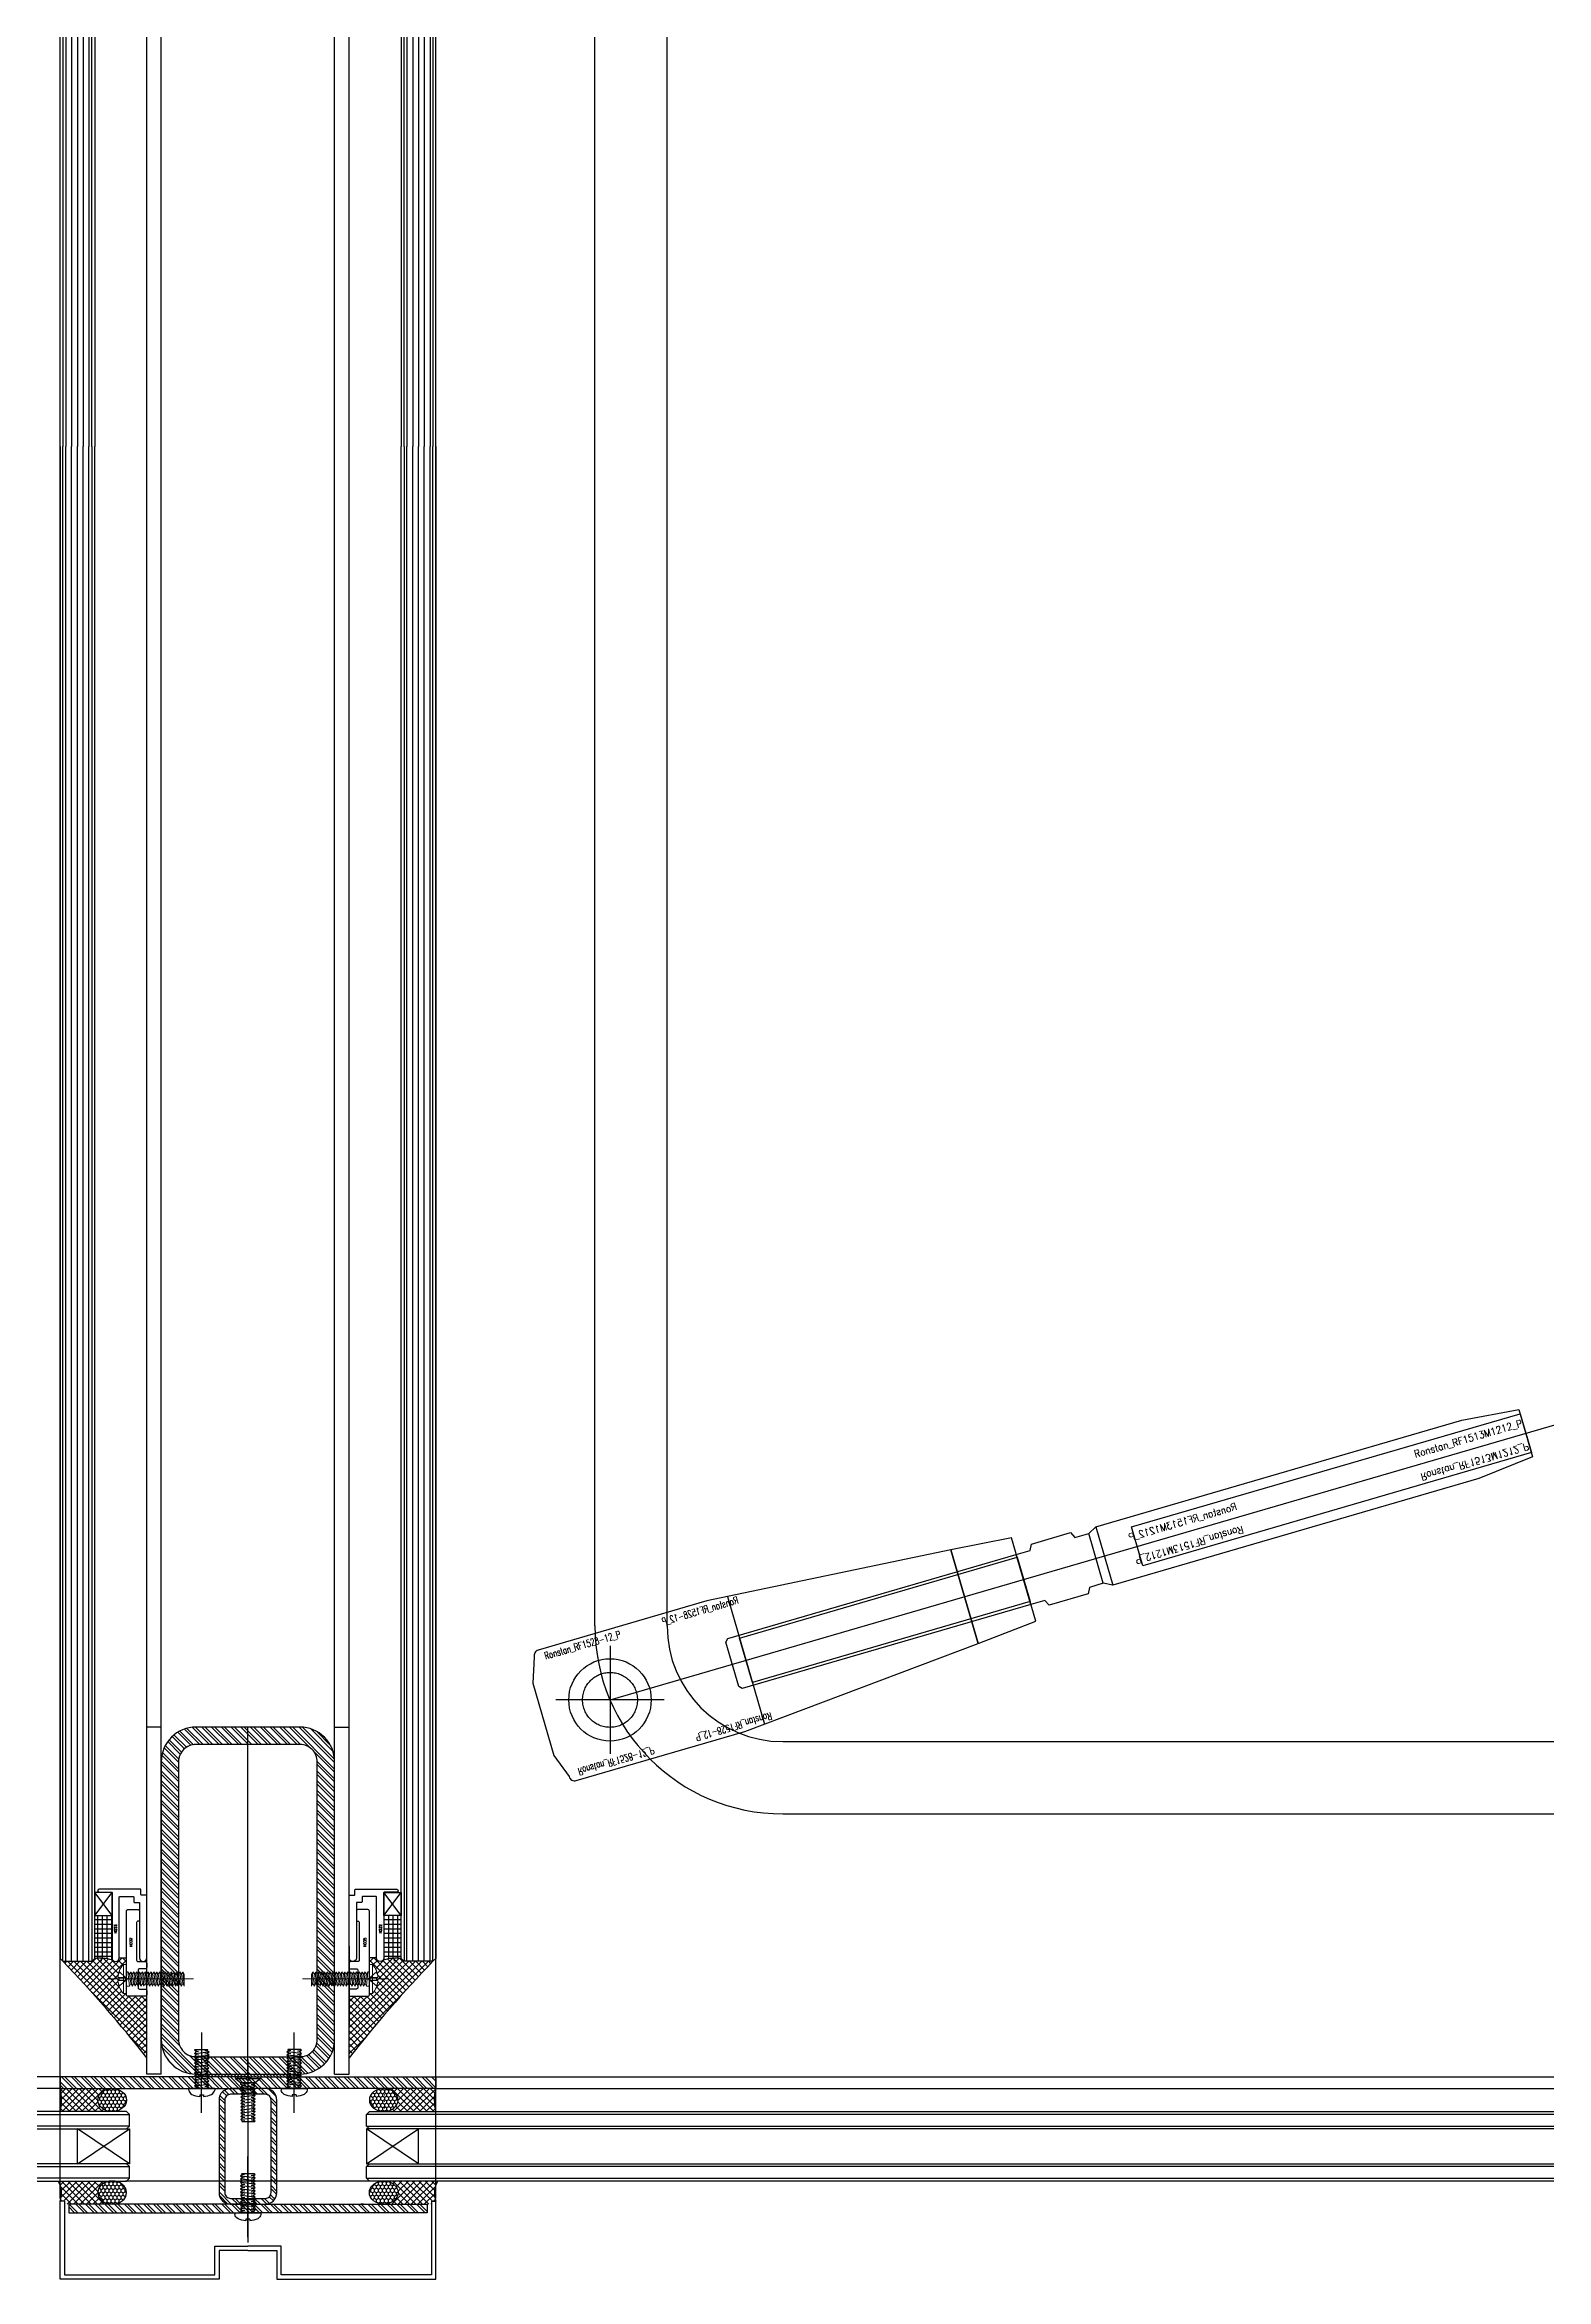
# Model space of a CAD drawing. Extents: x -163000 to 184253, y -124935 to 90032.
# Drawn here: x -125320 to -124801, y 34486 to 35259 of the extents above; entities that cross this region are included whole.
import ezdxf
from ezdxf.enums import TextEntityAlignment as Align

# ---------------------------------------------------------------- set-up
doc = ezdxf.new("R2010")
doc.units = 0
doc.header["$LTSCALE"] = 1000
doc.header["$MEASUREMENT"] = 0
doc.linetypes.add('CENTER', pattern=[2, 1.25, -0.25, 0.25, -0.25])
doc.linetypes.add('HIDDEN', pattern=[0.375, 0.25, -0.125])
doc.layers.get('0').update_dxf_attribs({"linetype": 'CONTINUOUS'})
for name, color, linetype, lineweight in [('0.25bC', 6, 'CONTINUOUS', 18), ('0.25bCEN', 1, 'CENTER', 18), ('0.25bH', 3, 'HIDDEN', 18)]:
    doc.layers.add(name, color=color, linetype=linetype, lineweight=lineweight)
for name, color, linetype in [('2', 7, 'CONTINUOUS'), ('5', 5, 'CENTER'), ('Aux (not print)', 11, 'CONTINUOUS'), ('Die No(Not Print)', 11, 'CONTINUOUS'), ('glass-p', 1, 'CONTINUOUS'), ('SS Cable', 9, 'CONTINUOUS'), ('Steel', 30, 'CONTINUOUS')]:
    doc.layers.add(name, color=color, linetype=linetype)
doc.styles.add('ROMANS', font='romans', dxfattribs={"width": 0.9})
doc.styles.add('ROMANT', font='romant')
pattern_1 = [(135, (-44877.6827, 67959.8847), (-1.122532015, -1.122532015), []), (225, (-44877.6827, 67959.8847), (1.122532015, -1.122532015), [])]
pattern_2 = [(45, (-205622.1108, 67959.8847), (1.122532015, -1.122532015), []), (315, (-205622.1108, 67959.8847), (-1.122532015, -1.122532015), [])]

# ---------------------------------------------------------------- blocks, each defined once
blk = doc.blocks.new('M5P-12')
at = {"layer": '2'}
for p, q in [((364.54, 386.28), (367.99, 386.28)), ((364.54, 385.78), (364.54, 386.28)), ((364.54, 385.78), (367.99, 385.78)), ((364.54, 385.78), (366.19, 384.48)), ((370.69, 384.48), (366.19, 383.98)), ((370.69, 384.48), (366.19, 384.48)), ((366.19, 383.98), (366.19, 384.48)), ((368.89, 384.28), (366.19, 383.98)), ((366.63, 383.53), (366.19, 383.98)), ((366.63, 383.53), (366.19, 382.98)), ((370.69, 383.48), (366.19, 382.98)), ((366.79, 382.55), (366.19, 382.98)), ((367.44, 383.62), (366.63, 383.53)), ((367.44, 383.62), (366.79, 383.55)), ((367.99, 385.38), (368.89, 385.38)), ((368.89, 386.28), (372.35, 386.28)), ((368.89, 385.78), (372.35, 385.78)), ((370.09, 383.91), (369.44, 383.84)), ((370.09, 383.91), (369.44, 383.84)), ((370.09, 382.91), (369.44, 382.84)), ((370.09, 383.91), (370.69, 384.48)), ((370.09, 383.91), (370.48, 384.28)), ((370.09, 383.91), (370.69, 383.48)), ((370.09, 382.91), (370.69, 383.48)), ((370.09, 382.91), (370.69, 382.48)), ((372.35, 385.78), (370.69, 384.48)), ((372.35, 385.78), (372.35, 386.28)), ((366.79, 382.55), (366.19, 381.98)), ((370.69, 382.48), (366.19, 381.98)), ((366.79, 381.55), (366.19, 381.98)), ((366.79, 381.55), (366.19, 380.98)), ((370.69, 381.48), (366.19, 380.98)), ((366.79, 380.55), (366.19, 380.98)), ((366.79, 380.55), (366.19, 379.98)), ((370.69, 380.48), (366.19, 379.98)), ((366.79, 379.55), (366.19, 379.98)), ((366.79, 379.55), (366.19, 378.98)), ((370.69, 379.48), (366.19, 378.98)), ((366.79, 378.55), (366.19, 378.98)), ((366.79, 378.55), (366.19, 377.98)), ((370.69, 378.48), (366.19, 377.98)), ((366.79, 377.55), (366.19, 377.98)), ((366.79, 377.55), (366.19, 376.98)), ((370.69, 377.48), (366.19, 376.98)), ((366.79, 376.55), (366.19, 376.98)), ((366.79, 376.55), (366.19, 375.98)), ((370.69, 376.48), (366.19, 375.98)), ((366.79, 375.55), (366.19, 375.98)), ((367.44, 382.62), (366.79, 382.55)), ((367.44, 381.62), (366.79, 381.55)), ((367.44, 380.62), (366.79, 380.55)), ((367.44, 379.62), (366.79, 379.55)), ((367.44, 378.62), (366.79, 378.55)), ((367.44, 377.62), (366.79, 377.55)), ((367.44, 376.62), (366.79, 376.55)), ((370.09, 381.91), (369.44, 381.84)), ((370.09, 380.91), (369.44, 380.84)), ((370.09, 379.91), (369.44, 379.84)), ((370.09, 378.91), (369.44, 378.84)), ((370.09, 377.91), (369.44, 377.84)), ((370.09, 376.91), (369.44, 376.84)), ((370.09, 375.91), (369.44, 375.84)), ((370.09, 381.91), (370.69, 382.48)), ((370.09, 381.91), (370.69, 381.48)), ((370.09, 380.91), (370.69, 381.48)), ((370.09, 380.91), (370.69, 380.48)), ((370.09, 379.91), (370.69, 380.48)), ((370.09, 379.91), (370.69, 379.48)), ((370.09, 378.91), (370.69, 379.48)), ((370.09, 378.91), (370.69, 378.48)), ((370.09, 377.91), (370.69, 378.48)), ((370.09, 377.91), (370.69, 377.48)), ((370.09, 376.91), (370.69, 377.48)), ((370.09, 376.91), (370.69, 376.48)), ((370.09, 375.91), (370.69, 376.48)), ((370.09, 375.91), (370.69, 375.48)), ((366.79, 375.55), (366.19, 374.98)), ((370.69, 375.48), (366.19, 374.98)), ((366.79, 374.55), (366.19, 374.98)), ((366.79, 374.55), (366.19, 373.98)), ((370.69, 374.48), (366.19, 373.98)), ((366.79, 373.55), (366.19, 373.98)), ((366.79, 373.55), (366.19, 372.98)), ((370.69, 373.48), (366.19, 372.98)), ((366.79, 372.55), (366.19, 372.98)), ((366.79, 372.55), (366.51, 372.28)), ((370.48, 372.28), (366.51, 372.28)), ((367.44, 375.62), (366.79, 375.55)), ((367.44, 374.62), (366.79, 374.55)), ((367.44, 373.62), (366.79, 373.55)), ((367.44, 372.62), (366.79, 372.55)), ((370.69, 372.48), (368.89, 372.28)), ((370.09, 374.91), (369.44, 374.84)), ((370.09, 373.91), (369.44, 373.84)), ((370.09, 372.91), (369.44, 372.84)), ((370.09, 374.91), (370.69, 375.48)), ((370.09, 374.91), (370.69, 374.48)), ((370.09, 373.91), (370.69, 374.48)), ((370.09, 373.91), (370.69, 373.48)), ((370.09, 372.91), (370.69, 373.48)), ((370.09, 372.91), (370.69, 372.48)), ((370.48, 372.28), (370.69, 372.48))]:
    blk.add_line(p, q, dxfattribs=at)
at = {"layer": '5', "color": 2}
blk.add_line((368.44, 391.72), (368.44, 364.55), dxfattribs=at)
at = {"layer": '5'}
for p, q in [((367.99, 385.38), (367.99, 386.28)), ((368.89, 385.38), (368.89, 386.28))]:
    blk.add_line(p, q, dxfattribs=at)
blk = doc.blocks.new('4.5')
at = {"layer": '2'}
for p, q in [((-226399.27, -193295.22), (-226399.48, -193295.42)), ((-226399.48, -193295.42), (-226397.68, -193295.22)), ((-226398.88, -193295.85), (-226399.48, -193295.42)), ((-226398.88, -193295.85), (-226399.48, -193296.42)), ((-226399.48, -193296.42), (-226394.98, -193295.92)), ((-226398.88, -193296.85), (-226399.48, -193296.42)), ((-226398.88, -193296.85), (-226399.48, -193297.42)), ((-226399.48, -193297.42), (-226394.98, -193296.92)), ((-226399.27, -193295.22), (-226395.3, -193295.22)), ((-226398.88, -193295.85), (-226398.23, -193295.78)), ((-226398.88, -193296.85), (-226398.23, -193296.78)), ((-226396.23, -193295.56), (-226395.58, -193295.48)), ((-226396.23, -193296.56), (-226395.58, -193296.48)), ((-226395.58, -193295.48), (-226395.3, -193295.22)), ((-226395.58, -193295.48), (-226394.98, -193295.92)), ((-226395.58, -193296.48), (-226394.98, -193295.92)), ((-226395.58, -193296.48), (-226394.98, -193296.92)), ((-226395.58, -193297.48), (-226394.98, -193296.92)), ((-226398.88, -193297.85), (-226399.49, -193298.42)), ((-226399.49, -193298.42), (-226394.98, -193297.92)), ((-226398.89, -193298.85), (-226399.49, -193298.42)), ((-226398.89, -193298.85), (-226399.49, -193299.42)), ((-226399.49, -193299.42), (-226394.99, -193298.92)), ((-226398.89, -193299.85), (-226399.49, -193299.42)), ((-226398.89, -193299.85), (-226399.49, -193300.42)), ((-226399.49, -193300.42), (-226394.99, -193299.92)), ((-226398.89, -193300.85), (-226399.49, -193300.42)), ((-226398.89, -193300.85), (-226399.49, -193301.42)), ((-226399.49, -193301.42), (-226394.99, -193300.92)), ((-226398.89, -193301.85), (-226399.49, -193301.42)), ((-226398.89, -193301.85), (-226399.49, -193302.42)), ((-226399.49, -193302.42), (-226394.99, -193301.92)), ((-226398.89, -193302.85), (-226399.49, -193302.42)), ((-226398.89, -193302.85), (-226399.49, -193303.42)), ((-226399.49, -193303.42), (-226394.99, -193302.92)), ((-226398.89, -193303.85), (-226399.49, -193303.42)), ((-226398.89, -193303.85), (-226399.49, -193304.42)), ((-226399.49, -193304.42), (-226394.99, -193303.92)), ((-226398.88, -193297.85), (-226399.48, -193297.42)), ((-226398.89, -193298.85), (-226398.24, -193298.78)), ((-226398.89, -193299.85), (-226398.24, -193299.78)), ((-226398.89, -193300.85), (-226398.24, -193300.78)), ((-226398.89, -193301.85), (-226398.24, -193301.78)), ((-226398.89, -193302.85), (-226398.24, -193302.78)), ((-226398.89, -193303.85), (-226398.24, -193303.78)), ((-226398.88, -193297.85), (-226398.23, -193297.78)), ((-226396.24, -193298.56), (-226395.59, -193298.48)), ((-226396.24, -193299.56), (-226395.59, -193299.48)), ((-226396.24, -193300.56), (-226395.59, -193300.48)), ((-226396.24, -193301.56), (-226395.59, -193301.48)), ((-226396.24, -193302.56), (-226395.59, -193302.48)), ((-226396.24, -193303.56), (-226395.59, -193303.48)), ((-226396.23, -193297.56), (-226395.58, -193297.48)), ((-226395.59, -193298.48), (-226394.98, -193297.92)), ((-226395.59, -193298.48), (-226394.99, -193298.92)), ((-226395.59, -193299.48), (-226394.99, -193298.92)), ((-226395.59, -193299.48), (-226394.99, -193299.92)), ((-226395.59, -193300.48), (-226394.99, -193299.92)), ((-226395.59, -193300.48), (-226394.99, -193300.92)), ((-226395.59, -193301.48), (-226394.99, -193300.92)), ((-226395.59, -193301.48), (-226394.99, -193301.92)), ((-226395.59, -193302.48), (-226394.99, -193301.92)), ((-226395.59, -193302.48), (-226394.99, -193302.92)), ((-226395.59, -193303.48), (-226394.99, -193302.92)), ((-226395.59, -193303.48), (-226394.99, -193303.92)), ((-226395.59, -193304.48), (-226394.99, -193303.92)), ((-226395.58, -193297.48), (-226394.98, -193297.92)), ((-226401.24, -193307.22), (-226401.24, -193307.72)), ((-226393.24, -193307.22), (-226401.24, -193307.22)), ((-226398.89, -193304.85), (-226399.49, -193304.42)), ((-226398.89, -193304.85), (-226399.49, -193305.42)), ((-226399.49, -193305.42), (-226394.99, -193304.92)), ((-226398.89, -193305.85), (-226399.49, -193305.42)), ((-226398.89, -193305.85), (-226399.49, -193306.42)), ((-226399.49, -193306.42), (-226394.99, -193305.92)), ((-226398.89, -193306.85), (-226399.49, -193306.42)), ((-226398.89, -193306.85), (-226399.28, -193307.22)), ((-226398.89, -193304.85), (-226398.24, -193304.78)), ((-226398.89, -193305.85), (-226398.24, -193305.78)), ((-226398.89, -193306.85), (-226398.24, -193306.78)), ((-226397.84, -193309.21), (-226396.64, -193309.21)), ((-226397.84, -193309.21), (-226397.84, -193309.69)), ((-226397.69, -193307.22), (-226394.99, -193306.92)), ((-226396.64, -193309.21), (-226396.64, -193309.69)), ((-226396.24, -193304.56), (-226395.59, -193304.48)), ((-226396.24, -193305.56), (-226395.59, -193305.48)), ((-226396.24, -193306.56), (-226395.59, -193306.48)), ((-226395.59, -193304.48), (-226394.99, -193304.92)), ((-226395.59, -193305.48), (-226394.99, -193304.92)), ((-226395.59, -193305.48), (-226394.99, -193305.92)), ((-226395.59, -193306.48), (-226394.99, -193305.92)), ((-226395.59, -193306.48), (-226394.99, -193306.92)), ((-226395.31, -193307.22), (-226394.99, -193306.92)), ((-226393.24, -193307.22), (-226393.24, -193307.72))]:
    blk.add_line(p, q, dxfattribs=at)
for centre, radius, start, end in [((-226399.49, -193307.45), 1.76, 188.64117, 243.49267), ((-226397.24, -193302.64), 7.08, 244.52349, 265.12164), ((-226397.24, -193302.64), 7.08, 274.84445, 295.4426), ((-226394.98, -193307.45), 1.76, 296.47342, 351.32493)]:
    blk.add_arc(centre, radius, start, end, dxfattribs=at)
at = {"layer": '5', "color": 2}
blk.add_line((-226397.24, -193314.66), (-226397.23, -193289.95), dxfattribs=at)
blk = doc.blocks.new('Ronstan_RF1528-12_P')
at = {"layer": 'Aux (not print)', "linetype": 'HIDDEN'}
blk.add_circle((0, 0), 9.5, dxfattribs=at)
at = {"layer": 'Aux (not print)'}
for p in [(0, 0), (149, 0)]:
    blk.add_point(p, dxfattribs=at)
at = {"layer": 'SS Cable', "color": 8, "linetype": 'HIDDEN'}
blk.add_line((49, 22.94), (49, -22.97), dxfattribs=at)
at = {"layer": 'SS Cable', "color": 0, "linetype": 'ByBlock'}
blk.add_lwpolyline([(-19, 23.5, 0.414214), (-21, 21.5), (-24, 13), (-24, -13), (-21, -21.53, 0.414214), (-19, -23.53), (41.72, -23.53), (127.76, -16.89), (127.76, 16.89), (41.72, 23.5)], format="xyb", close=True, dxfattribs=at)
blk.add_lwpolyline([(127.76, -16.89), (149, -15.01), (149, 15.01), (127.76, 16.89)], close=True, dxfattribs=at)
at = {"layer": 'SS Cable', "color": 8, "linetype": 'HIDDEN'}
blk.add_lwpolyline([(49, 8), (149, 8), (149, -8), (49, -8)], close=True, dxfattribs=at)
at = {"layer": 'Steel', "color": 8}
blk.add_circle((0, 0), 14.25, dxfattribs=at)
at = {"layer": 'Aux (not print)', "style": 'ROMANS', "width": 0.7}
for text_generation_flag, p in [(6, (-17.5, 19.63)), (4, (52.16, 19.63))]:
    blk.add_text('Ronstan_RF1528-12_P', height=2.5, rotation=180, dxfattribs=dict(at, text_generation_flag=text_generation_flag)).set_placement(p)
for text_generation_flag, p in [(4, (-17.5, -19.63)), (6, (52.16, -19.63))]:
    blk.add_text('Ronstan_RF1528-12_P', height=2.5, dxfattribs=dict(at, text_generation_flag=text_generation_flag)).set_placement(p)
blk = doc.blocks.new('Ronstan_RF1513M1212_P')
at = {"layer": 'Aux (not print)', "linetype": 'HIDDEN'}
blk.add_lwpolyline([(0, -9), (-103.95, -9), (-104.95, -8), (-104.95, 8), (-103.95, 9), (0, 9)], dxfattribs=at)
blk.add_lwpolyline([(180.92, -7), (40.92, -7), (40.92, 7), (180.92, 7)], close=True, dxfattribs=at)
at = {"layer": 'Aux (not print)'}
for p in [(0, 0), (180.92, 0)]:
    blk.add_point(p, dxfattribs=at)
at = {"layer": 'SS Cable', "linetype": 'ByBlock'}
blk.add_line((26.08, -9), (26.08, 9), dxfattribs=at)
blk.add_line((26.08, -9), (26.08, 9), dxfattribs=at)
at = {"layer": 'SS Cable', "color": 0, "linetype": 'ByBlock'}
for points in [[(0, 9), (5, 9), (6, 11), (20.08, 11), (21.08, 9), (26.08, 9), (29.08, 10.5), (160.92, 10.5), (180.92, 8.5), (180.92, -8.5), (160.92, -10.5), (29.08, -10.5), (26.08, -9), (21.08, -9), (20.08, -11), (6, -11), (5, -9), (0, -9)], [(26.08, 9), (29.08, 10.5), (29.08, -10.5), (26.08, -9)]]:
    blk.add_lwpolyline(points, close=True, dxfattribs=at)
at = {"layer": 'Die No(Not Print)', "extrusion": (0, 0, -1), "char_height": 2.5, "width": 32.6375, "attachment_point": 1, "style": 'ROMANS'}
for insert, text_direction in [((77.77, 5), (-1, 0, 0)), ((141.89, -5.83), (1, 0, 0))]:
    blk.add_mtext('Ronstan_RF1513M1212_P', dxfattribs=dict(at, insert=insert, text_direction=text_direction))
at = {"layer": 'Die No(Not Print)', "insert": (141.89, 5), "char_height": 2.5, "width": 32.6375, "attachment_point": 1, "style": 'ROMANS'}
blk.add_mtext('Ronstan_RF1513M1212_P', dxfattribs=at)
at = {"layer": 'Die No(Not Print)', "insert": (77.77, -5.83), "char_height": 2.5, "width": 32.6375, "attachment_point": 1, "rotation": 180, "style": 'ROMANS'}
blk.add_mtext('Ronstan_RF1513M1212_P', dxfattribs=at)
blk = doc.blocks.new('11')
at = {"layer": '0.25bC'}
for p, q in [((1102.68, 1209.74), (1103.54, 1210.24)), ((1107.68, 1210.24), (1102.68, 1209.74)), ((1103.54, 1209.24), (1102.68, 1209.74)), ((1103.54, 1209.24), (1102.68, 1209.74)), ((1107.68, 1209.24), (1102.68, 1208.74)), ((1102.68, 1208.74), (1103.54, 1209.24)), ((1103.54, 1208.24), (1102.68, 1208.74)), ((1107.68, 1208.24), (1102.68, 1207.74)), ((1102.68, 1207.74), (1103.54, 1208.24)), ((1103.54, 1207.24), (1102.68, 1207.74)), ((1103.54, 1207.24), (1102.68, 1207.74)), ((1107.68, 1207.24), (1102.68, 1206.74)), ((1102.68, 1206.74), (1103.54, 1207.24)), ((1102.68, 1206.74), (1103.54, 1207.24)), ((1103.54, 1206.24), (1102.68, 1206.74)), ((1103.54, 1206.24), (1102.68, 1206.74)), ((1102.68, 1205.74), (1103.54, 1206.24)), ((1107.68, 1206.24), (1102.68, 1205.74)), ((1103.54, 1210.24), (1107.68, 1210.24)), ((1107.68, 1210.24), (1106.81, 1209.74)), ((1106.81, 1209.74), (1107.68, 1209.24)), ((1107.68, 1209.24), (1106.81, 1208.74)), ((1106.81, 1208.74), (1107.68, 1208.24)), ((1107.68, 1208.24), (1106.81, 1207.74)), ((1106.81, 1207.74), (1107.68, 1207.24)), ((1107.68, 1207.24), (1106.81, 1206.74)), ((1106.81, 1206.74), (1107.68, 1206.24)), ((1107.68, 1206.24), (1106.81, 1205.74)), ((1103.54, 1205.24), (1102.68, 1205.74)), ((1103.54, 1205.24), (1102.68, 1205.74)), ((1107.68, 1205.24), (1102.68, 1204.74)), ((1102.68, 1204.74), (1103.54, 1205.24)), ((1103.54, 1204.24), (1102.68, 1204.74)), ((1107.68, 1204.24), (1102.68, 1203.74)), ((1102.68, 1203.74), (1103.54, 1204.24)), ((1103.54, 1203.24), (1102.68, 1203.74)), ((1103.54, 1203.24), (1102.68, 1203.74)), ((1107.68, 1203.24), (1102.68, 1202.74)), ((1102.68, 1202.74), (1103.54, 1203.24)), ((1102.68, 1202.74), (1103.54, 1203.24)), ((1103.54, 1202.24), (1102.68, 1202.74)), ((1107.68, 1202.24), (1102.68, 1201.74)), ((1102.68, 1201.74), (1103.54, 1202.24)), ((1103.54, 1201.24), (1102.68, 1201.74)), ((1107.68, 1201.24), (1102.68, 1200.74)), ((1102.68, 1200.74), (1103.54, 1201.24)), ((1103.54, 1200.24), (1102.68, 1200.74)), ((1102.68, 1199.74), (1107.68, 1200.24)), ((1102.68, 1199.74), (1103.54, 1200.24)), ((1103.54, 1199.24), (1102.68, 1199.74)), ((1102.68, 1198.74), (1107.68, 1199.24)), ((1102.68, 1198.74), (1103.54, 1199.24)), ((1103.54, 1198.24), (1102.68, 1198.74)), ((1103.54, 1198.24), (1102.68, 1198.74)), ((1107.68, 1198.24), (1102.68, 1197.74)), ((1102.68, 1197.74), (1103.54, 1198.24)), ((1102.68, 1197.74), (1103.54, 1198.24)), ((1106.81, 1205.74), (1107.68, 1205.24)), ((1107.68, 1205.24), (1106.81, 1204.74)), ((1106.81, 1204.74), (1107.68, 1204.24)), ((1107.68, 1204.24), (1106.81, 1203.74)), ((1106.81, 1203.74), (1107.68, 1203.24)), ((1106.81, 1203.74), (1107.68, 1203.24)), ((1107.68, 1203.24), (1106.81, 1202.74)), ((1106.81, 1202.74), (1107.68, 1202.24)), ((1107.68, 1202.24), (1106.81, 1201.74)), ((1106.81, 1201.74), (1107.68, 1201.24)), ((1107.68, 1201.24), (1106.81, 1200.74)), ((1106.81, 1200.74), (1107.68, 1200.24)), ((1107.68, 1200.24), (1106.81, 1199.74)), ((1106.81, 1199.74), (1107.68, 1199.24)), ((1107.68, 1199.24), (1106.81, 1198.74)), ((1106.81, 1198.74), (1107.68, 1198.24)), ((1106.81, 1198.74), (1107.68, 1198.24)), ((1107.68, 1198.24), (1106.81, 1197.74)), ((1103.54, 1197.24), (1102.68, 1197.74)), ((1107.68, 1197.24), (1102.68, 1196.74)), ((1102.68, 1196.74), (1103.54, 1197.24)), ((1103.54, 1196.24), (1102.68, 1196.74)), ((1107.68, 1196.24), (1102.68, 1195.74)), ((1102.68, 1195.74), (1103.54, 1196.24)), ((1103.54, 1195.24), (1102.68, 1195.74)), ((1102.68, 1194.74), (1107.68, 1195.24)), ((1102.68, 1194.74), (1103.54, 1195.24)), ((1103.54, 1194.24), (1102.68, 1194.74)), ((1102.68, 1193.74), (1107.68, 1194.24)), ((1102.68, 1193.74), (1103.54, 1194.24)), ((1103.54, 1193.24), (1102.68, 1193.74)), ((1102.68, 1192.74), (1107.68, 1193.24)), ((1102.68, 1192.74), (1103.54, 1193.24)), ((1103.54, 1192.24), (1102.68, 1192.74)), ((1107.68, 1192.24), (1102.68, 1191.74)), ((1102.68, 1191.74), (1103.54, 1192.24)), ((1103.54, 1191.24), (1102.68, 1191.74)), ((1102.68, 1190.74), (1107.68, 1191.24)), ((1102.68, 1190.74), (1103.54, 1191.24)), ((1102.68, 1190.24), (1102.68, 1190.74)), ((1106.81, 1197.74), (1107.68, 1197.24)), ((1107.68, 1197.24), (1106.81, 1196.74)), ((1106.81, 1196.74), (1107.68, 1196.24)), ((1107.68, 1196.24), (1106.81, 1195.74)), ((1106.81, 1195.74), (1107.68, 1195.24)), ((1107.68, 1195.24), (1106.81, 1194.74)), ((1106.81, 1194.74), (1107.68, 1194.24)), ((1107.68, 1194.24), (1106.81, 1193.74)), ((1106.81, 1193.74), (1107.68, 1193.24)), ((1107.68, 1193.24), (1106.81, 1192.74)), ((1106.81, 1192.74), (1107.68, 1192.24)), ((1107.68, 1192.24), (1106.81, 1191.74)), ((1106.81, 1191.74), (1107.68, 1191.24)), ((1107.68, 1191.24), (1107.68, 1190.24)), ((1110.18, 1189.15), (1100.18, 1189.15))]:
    blk.add_line(p, q, dxfattribs=at)
blk.add_lwpolyline([(1100.18, 1189.15), (1100.18, 1190.24), (1110.18, 1190.24), (1110.18, 1189.15, -0.167288), (1105.68, 1187.26), (1105.68, 1187.76), (1104.68, 1187.76), (1104.68, 1187.26, -0.167288)], format="xyb", close=True, dxfattribs=at)
for start, end in [(241.32628, 264.26083), (275.73917, 298.67372)]:
    blk.add_arc((1105.18, 1192.24), 5, start, end, dxfattribs=at)
at = {"layer": '0.25bCEN', "ltscale": 0.05}
for p, q in [((1106.81, 1209.74), (1103.54, 1209.24)), ((1106.81, 1208.74), (1103.54, 1208.24)), ((1106.81, 1207.74), (1103.54, 1207.24)), ((1106.81, 1207.74), (1103.54, 1207.24)), ((1106.81, 1206.74), (1103.54, 1206.24)), ((1106.81, 1206.74), (1103.54, 1206.24)), ((1106.81, 1205.74), (1103.54, 1205.24)), ((1106.81, 1204.74), (1103.54, 1204.24)), ((1106.81, 1203.74), (1103.54, 1203.24)), ((1106.81, 1203.74), (1103.54, 1203.24)), ((1106.81, 1202.74), (1103.54, 1202.24)), ((1106.81, 1201.74), (1103.54, 1201.24)), ((1103.54, 1200.24), (1106.81, 1200.74)), ((1106.81, 1199.74), (1103.54, 1199.24)), ((1106.81, 1198.74), (1103.54, 1198.24)), ((1106.81, 1198.74), (1103.54, 1198.24)), ((1106.81, 1197.74), (1103.54, 1197.24)), ((1106.81, 1196.74), (1103.54, 1196.24)), ((1103.54, 1195.24), (1106.81, 1195.74)), ((1106.81, 1194.74), (1103.54, 1194.24)), ((1106.81, 1193.74), (1103.54, 1193.24)), ((1103.54, 1192.24), (1106.81, 1192.74)), ((1103.54, 1191.24), (1106.81, 1191.74))]:
    blk.add_line(p, q, dxfattribs=at)
at = {"layer": '0.25bCEN', "ltscale": 0.2}
blk.add_line((1105.18, 1183.62), (1105.18, 1213.41), dxfattribs=at)
at = {"layer": '0.25bH', "ltscale": 0.1}
for p, q in [((1104.68, 1189.94), (1102.63, 1187.69)), ((1105.68, 1189.94), (1104.68, 1189.94)), ((1104.68, 1187.76), (1104.68, 1189.94)), ((1105.68, 1187.76), (1105.68, 1189.94)), ((1107.72, 1187.69), (1105.68, 1189.94))]:
    blk.add_line(p, q, dxfattribs=at)
blk.add_lwpolyline([(1104.68, 1189.94), (1105.18, 1190.24), (1105.68, 1189.94)], dxfattribs=at)
blk = doc.blocks.new('s2118a')
at = {"layer": 'glass-p'}
h = blk.add_hatch(dxfattribs=at)
h.set_pattern_fill('ANSI32', color=256, scale=0.25, angle=90, style=0)
h.set_pattern_definition([(135, (-44773.6782, 67639.3086), (-1.68379802, -1.68379802), []), (135, (-44773.6782, 67640.4311), (-1.68379802, -1.68379802), [])])
h.paths.add_polyline_path([(-125267.897, 34677.132, 0.4142136), (-125279.897, 34665.132), (-125279.897, 34569.132, 0.4142136), (-125267.897, 34557.132), (-125231.897, 34557.132, 0.4142136), (-125219.897, 34569.132), (-125219.897, 34665.132, 0.4142136), (-125231.897, 34677.132)])
h.paths.add_polyline_path([(-125267.897, 34563.132, -0.4142136), (-125273.897, 34569.132), (-125273.897, 34665.132, -0.4142136), (-125267.897, 34671.132), (-125231.897, 34671.132, -0.4142136), (-125225.897, 34665.132), (-125225.897, 34569.132, -0.4142136), (-125231.897, 34563.132)], flags=16)
h = blk.add_hatch(dxfattribs=at)
h.set_pattern_fill('NET', color=256, scale=0.5, angle=90, style=0)
h.set_pattern_definition([(270, (-126247.927, 23471.0914), (1.5875, -1e-16), []), (360, (-126247.927, 23471.0914), (2e-16, 1.5875), [])])
h.paths.add_polyline_path([(-125296.897, 34611.932), (-125302.897, 34611.932), (-125302.897, 34597.132, -0.0827625), (-125296.897, 34596.632)])
h = blk.add_hatch(dxfattribs=at)
h.set_pattern_fill('NET', color=256, scale=0.5, angle=90, style=0)
h.set_pattern_definition([(270, (-124251.8664, 23471.0914), (-1.5875, 1e-16), []), (180, (-124251.8664, 23471.0914), (0, 1.5875), [])])
h.paths.add_polyline_path([(-125202.897, 34611.932), (-125196.897, 34611.932), (-125196.897, 34597.132, 0.0827625), (-125202.897, 34596.632)])
h = blk.add_hatch(dxfattribs=at)
h.set_pattern_fill('ANSI37', color=256, scale=0.5, angle=90, style=0)
h.set_pattern_definition([(45, (-204100.6955, 60147.2903), (1.122532015, -1.122532015), []), (315, (-204100.6955, 60147.2903), (-1.122532015, -1.122532015), [])])
h.paths.add_polyline_path([(-125292.987, 34585.032), (-125291.897, 34585.032), (-125291.897, 34584.532, 0.4142136), (-125291.397, 34584.032), (-125285.397, 34584.032, 0.4142136), (-125284.897, 34584.532), (-125284.897, 34562.741, 0.0268014), (-125313.897, 34596.132), (-125303.897, 34596.132), (-125302.897, 34597.132, -0.0858761), (-125296.678, 34596.575, 0.7369658), (-125294.397, 34597.282), (-125291.897, 34597.282), (-125291.897, 34595.032), (-125292.987, 34595.032, 0.1672877), (-125294.88, 34590.532), (-125294.38, 34590.532), (-125294.38, 34589.532), (-125294.88, 34589.532, 0.1672877)])
h = blk.add_hatch(dxfattribs=at)
h.set_pattern_fill('ANSI37', color=256, scale=0.5, angle=90, style=0)
h.set_pattern_definition([(135, (-46399.098, 60147.2903), (-1.122532015, -1.122532015), []), (225, (-46399.098, 60147.2903), (1.122532015, -1.122532015), [])])
h.paths.add_polyline_path([(-125206.807, 34585.032), (-125207.897, 34585.032), (-125207.897, 34584.532, -0.4142136), (-125208.397, 34584.032), (-125214.397, 34584.032, -0.4142136), (-125214.897, 34584.532), (-125214.897, 34562.741, -0.0268014), (-125185.897, 34596.132), (-125195.897, 34596.132), (-125196.897, 34597.132, 0.0858761), (-125203.116, 34596.575, -0.7369658), (-125205.397, 34597.282), (-125207.897, 34597.282), (-125207.897, 34595.032), (-125206.807, 34595.032, -0.1672877), (-125204.913, 34590.532), (-125205.413, 34590.532), (-125205.413, 34589.532), (-125204.913, 34589.532, -0.1672877)])
h = blk.add_hatch(dxfattribs=at)
h.set_pattern_fill('ANSI32', color=256, scale=0.25, angle=90, style=0)
h.set_pattern_definition([(135, (-45981.8641, 67846.1734), (-1.68379802, -1.68379802), []), (135, (-45981.8641, 67847.296), (-1.68379802, -1.68379802), [])])
h.paths.add_polyline_path([(-125314.897, 34556.132), (-125314.897, 34552.132), (-125249.897, 34552.132), (-125184.897, 34552.132), (-125184.897, 34556.132), (-125249.897, 34556.132)])
h = blk.add_hatch(dxfattribs=at)
h.set_pattern_fill('ANSI31', color=256, scale=0.25, angle=90, style=0)
h.set_pattern_definition([(135, (-44877.6827, 67960.8847), (-0.5612660076, -0.5612660076), [])])
h.paths.add_polyline_path([(-125249.897, 34557.132), (-125249.897, 34556.132), (-125231.897, 34556.132), (-125231.897, 34557.132)])
h.paths.add_polyline_path([(-125267.897, 34557.132), (-125267.897, 34556.132), (-125249.897, 34556.132), (-125249.897, 34557.132)])
h = blk.add_hatch(dxfattribs=at)
h.set_pattern_fill('ANSI37', color=256, scale=0.5, angle=90, style=0)
h.set_pattern_definition(pattern_2)
edge = h.paths.add_edge_path()
edge.add_arc((-125329.277, 34548.132), 14.926, 344.455131, 375.544869)
edge.add_line((-125314.897, 34552.132), (-125297.327, 34552.132))
edge.add_ellipse((-125296.854, 34548.132), major_axis=(-4.957, 0), ratio=0.8069186, start_angle=270, end_angle=450, ccw=False)
edge.add_line((-125297.327, 34544.132), (-125314.897, 34544.132))
h = blk.add_hatch(dxfattribs=at)
h.set_pattern_fill('HONEY', color=256, scale=0.25, angle=90, style=0)
h.set_pattern_definition([(270, (-205622.1108, 1104.3795), (0.6874075, -1.190625), [0.79375, -1.5875]), (30, (-205622.1108, 1104.3795), (0.6874077464, 1.190624858), [0.79375, -1.5875]), (330, (-205622.1108, 1104.3795), (1.3748152464, -1.42e-07), [-1.5875, 0.79375])])
edge = h.paths.add_edge_path()
edge.add_ellipse((-125296.854, 34548.132), major_axis=(-4.957, 0), ratio=0.8069186, start_angle=0, end_angle=360)
h = blk.add_hatch(dxfattribs=at)
h.set_pattern_fill('ANSI32', color=256, scale=0.25, angle=90, style=0)
h.set_pattern_definition([(135, (-44851.6796, 68130.4415), (-1.68379802, -1.68379802), []), (135, (-44851.6796, 68131.564), (-1.68379802, -1.68379802), [])])
h.paths.add_polyline_path([(-125259.897, 34548.132), (-125259.897, 34516.132, 0.4142136), (-125255.897, 34512.132), (-125243.897, 34512.132, 0.4142136), (-125239.897, 34516.132), (-125239.897, 34548.132, 0.4142136), (-125243.897, 34552.132), (-125255.897, 34552.132, 0.4142136)])
h.paths.add_polyline_path([(-125257.897, 34548.132, -0.4142136), (-125255.897, 34550.132), (-125243.897, 34550.132, -0.4142136), (-125241.897, 34548.132), (-125241.897, 34516.132, -0.4142136), (-125243.897, 34514.132), (-125255.897, 34514.132, -0.4142136), (-125257.897, 34516.132)], flags=16)
h = blk.add_hatch(dxfattribs=at)
h.set_pattern_fill('HONEY', color=256, scale=0.25, angle=90, style=0)
h.set_pattern_definition([(270, (-44877.6827, 1104.3795), (-0.6874075, -1.190625), [0.79375, -1.5875]), (150, (-44877.6827, 1104.3795), (-0.6874077464, 1.190624858), [0.79375, -1.5875]), (210, (-44877.6827, 1104.3795), (-1.3748152464, -1.42e-07), [-1.5875, 0.79375])])
edge = h.paths.add_edge_path()
edge.add_ellipse((-125202.94, 34548.132), major_axis=(4.957, 0), ratio=0.8069186, start_angle=0, end_angle=360, ccw=False)
h = blk.add_hatch(dxfattribs=at)
h.set_pattern_fill('ANSI37', color=256, scale=0.5, angle=90, style=0)
h.set_pattern_definition(pattern_1)
edge = h.paths.add_edge_path()
edge.add_arc((-125170.517, 34548.132), 14.926, 164.455131, 195.544869, ccw=False)
edge.add_line((-125184.897, 34552.132), (-125202.466, 34552.132))
edge.add_ellipse((-125202.94, 34548.132), major_axis=(4.957, 0), ratio=0.8069186, start_angle=-90, end_angle=90)
edge.add_line((-125202.466, 34544.132), (-125184.897, 34544.132))
h = blk.add_hatch(dxfattribs=at)
h.set_pattern_fill('ANSI37', color=256, scale=0.5, angle=90, style=0)
h.set_pattern_definition(pattern_2)
edge = h.paths.add_edge_path()
edge.add_ellipse((-125296.854, 34516.132), major_axis=(-4.957, 0), ratio=0.8069186, start_angle=-90, end_angle=90)
edge.add_line((-125296.854, 34512.132), (-125311.897, 34512.132))
edge.add_line((-125311.897, 34512.132), (-125313.397, 34512.132))
edge.add_line((-125313.397, 34512.132), (-125313.397, 34513.132))
edge.add_line((-125313.397, 34513.132), (-125314.897, 34513.132))
edge.add_arc((-125322.532, 34516.011), 8.16, 339.343567, 380.656433)
edge.add_line((-125314.897, 34518.889), (-125314.897, 34520.132))
edge.add_line((-125314.897, 34520.132), (-125296.854, 34520.132))
h.paths.add_polyline_path([(-125314.897, 34520.132), (-125314.897, 34518.889, 0.0422637), (-125315.489, 34520.132)])
h = blk.add_hatch(dxfattribs=at)
h.set_pattern_fill('HONEY', color=256, scale=0.25, angle=90, style=0)
h.set_pattern_definition([(90, (-205622.1108, 67959.8847), (0.6874075, 1.190625), [0.79375, -1.5875]), (330, (-205622.1108, 67959.8847), (0.6874077464, -1.190624858), [0.79375, -1.5875]), (30, (-205622.1108, 67959.8847), (1.3748152464, 1.42e-07), [-1.5875, 0.79375])])
edge = h.paths.add_edge_path()
edge.add_ellipse((-125296.854, 34516.132), major_axis=(-4.957, 0), ratio=0.8069186, start_angle=0, end_angle=360, ccw=False)
h = blk.add_hatch(dxfattribs=at)
h.set_pattern_fill('HONEY', color=256, scale=0.25, angle=90, style=0)
h.set_pattern_definition([(90, (-44877.6827, 67959.8847), (-0.6874075, 1.190625), [0.79375, -1.5875]), (210, (-44877.6827, 67959.8847), (-0.6874077464, -1.190624858), [0.79375, -1.5875]), (150, (-44877.6827, 67959.8847), (-1.3748152464, 1.42e-07), [-1.5875, 0.79375])])
edge = h.paths.add_edge_path()
edge.add_ellipse((-125202.94, 34516.132), major_axis=(4.957, 0), ratio=0.8069186, start_angle=0, end_angle=360)
h = blk.add_hatch(dxfattribs=at)
h.set_pattern_fill('ANSI37', color=256, scale=0.5, angle=90, style=0)
h.set_pattern_definition(pattern_1)
edge = h.paths.add_edge_path()
edge.add_ellipse((-125202.94, 34516.132), major_axis=(4.957, 0), ratio=0.8069186, start_angle=270, end_angle=450, ccw=False)
edge.add_line((-125202.94, 34512.132), (-125187.897, 34512.132))
edge.add_line((-125187.897, 34512.132), (-125186.397, 34512.132))
edge.add_line((-125186.397, 34512.132), (-125186.397, 34513.132))
edge.add_line((-125186.397, 34513.132), (-125184.897, 34513.132))
edge.add_arc((-125177.261, 34516.011), 8.16, 159.343567, 200.656433, ccw=False)
edge.add_line((-125184.897, 34518.889), (-125184.897, 34520.132))
edge.add_line((-125184.897, 34520.132), (-125202.94, 34520.132))
h.paths.add_polyline_path([(-125184.897, 34520.132), (-125184.897, 34518.889, -0.0422637), (-125184.304, 34520.132)])
h = blk.add_hatch(dxfattribs=at)
h.set_pattern_fill('ANSI32', color=256, scale=0.25, angle=90, style=0)
h.set_pattern_definition([(135, (-44850.9437, 68164.5955), (-1.68379802, -1.68379802), []), (135, (-44850.9437, 68165.718), (-1.68379802, -1.68379802), [])])
h.paths.add_polyline_path([(-125311.897, 34512.132), (-125311.897, 34509.132), (-125249.897, 34509.132), (-125187.897, 34509.132), (-125187.897, 34512.132), (-125249.897, 34512.132)])
for p, q in [((-125314.897, 35120.132), (-125314.897, 35719.132)), ((-125313.897, 35720.132), (-125313.897, 35120.132)), ((-125312.897, 35720.132), (-125312.897, 35120.132)), ((-125310.897, 35720.132), (-125310.897, 35120.132)), ((-125308.897, 35720.132), (-125308.897, 35120.132)), ((-125306.897, 35720.132), (-125306.897, 35120.132)), ((-125304.897, 35720.132), (-125304.897, 35120.132)), ((-125303.897, 35120.132), (-125303.897, 35720.132)), ((-125302.897, 35719.132), (-125302.897, 35120.132)), ((-125196.897, 35719.132), (-125196.897, 35120.132)), ((-125195.897, 35120.132), (-125195.897, 35720.132)), ((-125194.897, 35720.132), (-125194.897, 35120.132)), ((-125192.897, 35720.132), (-125192.897, 35120.132)), ((-125190.897, 35720.132), (-125190.897, 35120.132)), ((-125188.897, 35720.132), (-125188.897, 35120.132)), ((-125186.897, 35720.132), (-125186.897, 35120.132)), ((-125185.897, 35720.132), (-125185.897, 35120.132)), ((-125184.897, 35120.132), (-125184.897, 35719.132)), ((-125284.897, 35120.132), (-125284.897, 35589.106)), ((-125279.897, 35120.132), (-125279.897, 35589.106)), ((-125219.897, 35120.132), (-125219.897, 35589.106)), ((-125214.897, 35120.132), (-125214.897, 35589.106)), ((-125129.897, 35120.132), (-125129.897, 35573.006)), ((-125129.897, 35120.132), (-125129.897, 35573.006)), ((-125104.897, 35120.132), (-125104.897, 35543.153)), ((-125314.897, 34514.132), (-125314.897, 35120.132)), ((-125314.897, 35120.132), (-125314.897, 34597.132)), ((-125313.897, 34596.132), (-125313.897, 35120.132)), ((-125312.897, 34596.132), (-125312.897, 35120.132)), ((-125310.897, 34596.132), (-125310.897, 35120.132)), ((-125308.897, 34596.132), (-125308.897, 35120.132)), ((-125306.897, 34596.132), (-125306.897, 35120.132)), ((-125304.897, 34596.132), (-125304.897, 35120.132)), ((-125303.897, 35120.132), (-125303.897, 34596.132)), ((-125302.897, 34597.132), (-125302.897, 35120.132)), ((-125284.897, 34557.132), (-125284.897, 35120.132)), ((-125279.897, 34557.132), (-125279.897, 35120.132)), ((-125219.897, 34557.132), (-125219.897, 35120.132)), ((-125214.897, 34557.132), (-125214.897, 35120.132)), ((-125196.897, 34597.132), (-125196.897, 35120.132)), ((-125195.897, 35120.132), (-125195.897, 34596.132)), ((-125194.897, 34596.132), (-125194.897, 35120.132)), ((-125192.897, 34596.132), (-125192.897, 35120.132)), ((-125190.897, 34596.132), (-125190.897, 35120.132)), ((-125188.897, 34596.132), (-125188.897, 35120.132)), ((-125186.897, 34596.132), (-125186.897, 35120.132)), ((-125185.897, 34596.132), (-125185.897, 35120.132)), ((-125184.897, 34514.132), (-125184.897, 35120.132)), ((-125184.897, 35120.132), (-125184.897, 34597.132)), ((-125129.897, 34712.132), (-125129.897, 35120.132)), ((-125104.897, 34712.132), (-125104.897, 35120.132)), ((-125124.657, 34686.564), (-123749.898, 35087.072)), ((-125124.657, 34705.268), (-125124.657, 34667.86)), ((-125105.953, 34686.564), (-125143.361, 34686.564)), ((-125279.897, 34677.132), (-125284.897, 34677.132)), ((-125249.897, 34557.132), (-125249.897, 34677.132)), ((-125219.897, 34677.132), (-125214.897, 34677.132)), ((-125064.897, 34672.132), (-123749.898, 34672.132)), ((-125064.897, 34647.132), (-123749.898, 34647.132)), ((-125302.897, 34611.932), (-125296.897, 34619.932)), ((-125296.897, 34611.932), (-125302.897, 34619.932)), ((-125196.897, 34611.932), (-125202.897, 34619.932)), ((-125202.897, 34611.932), (-125196.897, 34619.932)), ((-125214.897, 34601.414), (-125214.897, 34574.069)), ((-125314.897, 34597.132), (-125313.897, 34596.132)), ((-125313.897, 34596.132), (-125303.897, 34596.132)), ((-125302.897, 34597.132), (-125303.897, 34596.132)), ((-125300.566, 34596.132), (-125300.516, 34597.172)), ((-125294.397, 34597.282), (-125291.897, 34597.282)), ((-125205.397, 34597.282), (-125207.897, 34597.282)), ((-125199.228, 34596.132), (-125199.278, 34597.172)), ((-125196.897, 34597.132), (-125195.897, 34596.132)), ((-125185.897, 34596.132), (-125195.897, 34596.132)), ((-125184.897, 34597.132), (-125185.897, 34596.132)), ((-125314.897, 34556.132), (-126749.895, 34556.132)), ((-125249.897, 34556.132), (-125314.897, 34556.132)), ((-125314.897, 34556.132), (-125314.897, 34552.132)), ((-125279.897, 34557.132), (-125284.897, 34557.132)), ((-125267.897, 34556.132), (-125267.897, 34557.132)), ((-125264.397, 34553.132), (-125263.397, 34553.132)), ((-125249.397, 34556.132), (-125250.397, 34556.132)), ((-125249.897, 34556.132), (-125184.897, 34556.132)), ((-125249.897, 34554.132), (-125249.897, 34498.808)), ((-125231.897, 34556.132), (-125231.897, 34557.132)), ((-125219.897, 34557.132), (-125214.897, 34557.132)), ((-125184.897, 34556.132), (-125184.897, 34552.132)), ((-125184.897, 34556.132), (-123749.898, 34556.132)), ((-125314.897, 34552.132), (-126749.895, 34552.132)), ((-125314.897, 34552.132), (-125249.897, 34552.132)), ((-125184.897, 34552.132), (-125249.897, 34552.132)), ((-125184.897, 34552.132), (-123749.898, 34552.132)), ((-126749.895, 34543.132), (-125290.897, 34543.132)), ((-125290.897, 34539.132), (-126749.895, 34539.132)), ((-123749.898, 34543.132), (-125208.897, 34543.132)), ((-125208.897, 34539.132), (-123749.898, 34539.132)), ((-126749.895, 34525.132), (-125290.897, 34525.132)), ((-123749.898, 34525.132), (-125208.897, 34525.132)), ((-125290.897, 34521.132), (-126749.895, 34521.132)), ((-125207.897, 34520.132), (-125292.225, 34520.132)), ((-125208.897, 34521.132), (-123749.898, 34521.132)), ((-125314.897, 34486.132), (-125314.897, 34513.132)), ((-125313.397, 34513.132), (-125314.897, 34513.132)), ((-125313.397, 34513.132), (-125313.397, 34487.632)), ((-125249.897, 34512.132), (-125311.897, 34512.132)), ((-125311.897, 34512.132), (-125311.897, 34509.132)), ((-125311.897, 34509.132), (-125249.897, 34509.132)), ((-125249.897, 34512.132), (-125187.897, 34512.132)), ((-125187.897, 34509.132), (-125249.897, 34509.132)), ((-125209.897, 34512.132), (-125210.897, 34512.132)), ((-125210.897, 34512.132), (-125209.897, 34512.132)), ((-125209.897, 34512.132), (-125210.897, 34512.132)), ((-125187.897, 34512.132), (-125187.897, 34509.132)), ((-125186.397, 34513.132), (-125186.397, 34487.632)), ((-125186.397, 34513.132), (-125184.897, 34513.132)), ((-125184.897, 34486.132), (-125184.897, 34513.132)), ((-125261.397, 34487.632), (-125261.397, 34497.632)), ((-125261.397, 34497.632), (-125249.897, 34497.632)), ((-125249.897, 34496.132), (-125259.897, 34496.132)), ((-125259.897, 34496.132), (-125259.897, 34486.132)), ((-125238.397, 34497.632), (-125249.897, 34497.632)), ((-125249.897, 34496.132), (-125239.897, 34496.132)), ((-125239.897, 34496.132), (-125239.897, 34486.132)), ((-125238.397, 34487.632), (-125238.397, 34497.632)), ((-125259.897, 34486.132), (-125314.897, 34486.132)), ((-125313.397, 34487.632), (-125261.397, 34487.632)), ((-125239.897, 34486.132), (-125184.897, 34486.132)), ((-125186.397, 34487.632), (-125238.397, 34487.632))]:
    blk.add_line(p, q, dxfattribs=at)
for points in [[(-125219.897, 34665.132, 0.4142136), (-125231.897, 34677.132), (-125267.897, 34677.132, 0.4142136), (-125279.897, 34665.132), (-125279.897, 34569.132, 0.4142136), (-125267.897, 34557.132), (-125231.897, 34557.132, 0.4142136), (-125219.897, 34569.132)], [(-125225.897, 34665.132, 0.4142136), (-125231.897, 34671.132), (-125267.897, 34671.132, 0.4142136), (-125273.897, 34665.132), (-125273.897, 34569.132, 0.4142136), (-125267.897, 34563.132), (-125231.897, 34563.132, 0.4142136), (-125225.897, 34569.132)], [(-125287.397, 34597.282, 1), (-125284.897, 34597.282), (-125284.897, 34618.832, 0.4142136), (-125285.097, 34619.032), (-125286.697, 34619.032, -0.4142136), (-125286.897, 34619.232), (-125286.897, 34620.832, 0.4142136), (-125287.097, 34621.032), (-125301.397, 34621.032, 1), (-125301.397, 34620.032), (-125297.097, 34620.032, -0.4142136), (-125296.897, 34619.832), (-125296.897, 34597.282, 1), (-125294.397, 34597.282), (-125294.397, 34618.332, -0.4142136), (-125294.197, 34618.532), (-125289.597, 34618.532, -0.4142136), (-125289.397, 34618.332), (-125289.397, 34616.732, 0.4142136), (-125289.197, 34616.532), (-125287.597, 34616.532, -0.4142136), (-125287.397, 34616.332)], [(-125212.397, 34597.282, -1), (-125214.897, 34597.282), (-125214.897, 34618.832, -0.4142136), (-125214.697, 34619.032), (-125213.097, 34619.032, 0.4142136), (-125212.897, 34619.232), (-125212.897, 34620.832, -0.4142136), (-125212.697, 34621.032), (-125198.397, 34621.032, -1), (-125198.397, 34620.032), (-125202.697, 34620.032, 0.4142136), (-125202.897, 34619.832), (-125202.897, 34597.282, -1), (-125205.397, 34597.282), (-125205.397, 34618.332, 0.4142136), (-125205.597, 34618.532), (-125210.197, 34618.532, 0.4142136), (-125210.397, 34618.332), (-125210.397, 34616.732, -0.4142136), (-125210.597, 34616.532), (-125212.197, 34616.532, 0.4142136), (-125212.397, 34616.332)], [(-125243.897, 34512.132, 0.4142136), (-125239.897, 34516.132), (-125239.897, 34548.132, 0.4142136), (-125243.897, 34552.132), (-125255.897, 34552.132, 0.4142136), (-125259.897, 34548.132), (-125259.897, 34516.132, 0.4142136), (-125255.897, 34512.132)], [(-125243.897, 34514.132, 0.4142136), (-125241.897, 34516.132), (-125241.897, 34548.132, 0.4142136), (-125243.897, 34550.132), (-125255.897, 34550.132, 0.4142136), (-125257.897, 34548.132), (-125257.897, 34516.132, 0.4142136), (-125255.897, 34514.132)]]:
    blk.add_lwpolyline(points, format="xyb", close=True, dxfattribs=at)
for points in [[(-125302.897, 34619.932), (-125302.897, 34611.932), (-125296.897, 34611.932), (-125296.897, 34619.932)], [(-125196.897, 34619.932), (-125196.897, 34611.932), (-125202.897, 34611.932), (-125202.897, 34619.932)], [(-125290.897, 34538.132), (-125290.897, 34526.132), (-125308.897, 34526.132), (-125308.897, 34538.132)], [(-125208.897, 34538.132), (-125208.897, 34526.132), (-125190.897, 34526.132), (-125190.897, 34538.132)]]:
    blk.add_lwpolyline(points, close=True, dxfattribs=at)
for points in [[(-125287.897, 34610.032), (-125287.897, 34610.032), (-125287.897, 34610.032, 0.4142136), (-125288.397, 34609.532), (-125288.397, 34596.532, 0.4142136), (-125287.897, 34596.032), (-125285.397, 34596.032, -0.4142136), (-125284.897, 34595.532), (-125284.897, 34594.032, -0.4142136), (-125285.397, 34593.532), (-125287.397, 34593.532, 0.4142136), (-125287.897, 34593.032), (-125287.897, 34590.032), (-125287.897, 34587.032, 0.4142136), (-125287.397, 34586.532), (-125285.397, 34586.532, -0.4142136), (-125284.897, 34586.032), (-125284.897, 34584.532, -0.4142136), (-125285.397, 34584.032), (-125291.397, 34584.032, -0.4142136), (-125291.897, 34584.532), (-125291.897, 34589.649), (-125291.514, 34590.032), (-125291.897, 34590.415), (-125291.897, 34613.532, -0.4142136), (-125291.397, 34614.032), (-125287.897, 34614.032, -0.4142136), (-125287.397, 34613.532), (-125287.397, 34610.532, -0.4142136), (-125287.897, 34610.032)], [(-125211.897, 34610.032), (-125211.897, 34610.032), (-125211.897, 34610.032, -0.4142136), (-125211.397, 34609.532), (-125211.397, 34596.532, -0.4142136), (-125211.897, 34596.032), (-125214.397, 34596.032, 0.4142136), (-125214.897, 34595.532), (-125214.897, 34594.032, 0.4142136), (-125214.397, 34593.532), (-125212.397, 34593.532, -0.4142136), (-125211.897, 34593.032), (-125211.897, 34590.032), (-125211.897, 34587.032, -0.4142136), (-125212.397, 34586.532), (-125214.397, 34586.532, 0.4142136), (-125214.897, 34586.032), (-125214.897, 34584.532, 0.4142136), (-125214.397, 34584.032), (-125208.397, 34584.032, 0.4142136), (-125207.897, 34584.532), (-125207.897, 34589.649), (-125208.28, 34590.032), (-125207.897, 34590.415), (-125207.897, 34613.532, 0.4142136), (-125208.397, 34614.032), (-125211.897, 34614.032, 0.4142136), (-125212.397, 34613.532), (-125212.397, 34610.532, 0.4142136), (-125211.897, 34610.032)]]:
    blk.add_lwpolyline(points, format="xyb", dxfattribs=at)
for points in [[(-126749.895, 34538.132), (-125291.897, 34538.132), (-125290.897, 34539.132), (-125290.897, 34543.132), (-125291.897, 34544.132), (-126749.895, 34544.132)], [(-125308.897, 34526.132), (-125290.897, 34538.132), (-125290.897, 34526.132), (-125308.897, 34538.132)], [(-123749.898, 34538.132), (-125207.897, 34538.132), (-125208.897, 34539.132), (-125208.897, 34543.132), (-125207.897, 34544.132), (-123749.898, 34544.132)], [(-125190.897, 34526.132), (-125208.897, 34538.132), (-125208.897, 34526.132), (-125190.897, 34538.132)], [(-126749.895, 34520.132), (-125291.897, 34520.132), (-125290.897, 34521.132), (-125290.897, 34525.132), (-125291.897, 34526.132), (-126749.895, 34526.132)], [(-123749.898, 34520.132), (-125207.897, 34520.132), (-125208.897, 34521.132), (-125208.897, 34525.132), (-125207.897, 34526.132), (-123749.898, 34526.132)]]:
    blk.add_lwpolyline(points, dxfattribs=at)
for centre, radius, start, end in [((-125064.897, 34712.132), 65, 180, 270), ((-125064.897, 34712.132), 40, 180, 270), ((-125610.637, 34309.123), 412.83, 37.904027, 44.044987), ((-125301.397, 34578.882), 18.312, 75.774036, 94.698681), ((-124889.157, 34309.123), 412.83, 135.955013, 142.095973), ((-125198.397, 34578.882), 18.312, 85.301319, 104.225964), ((-125329.277, 34548.132), 14.926, 344.455131, 15.544869), ((-125170.517, 34548.132), 14.926, 164.455131, 195.544869), ((-125322.532, 34516.011), 8.16, 339.343567, 30.336804), ((-125177.261, 34516.011), 8.16, 149.663196, 200.656433)]:
    blk.add_arc(centre, radius, start, end, dxfattribs=at)
for centre, major_axis in [((-125296.854, 34548.132), (-4.957, 0)), ((-125202.94, 34516.132), (4.957, 0))]:
    blk.add_ellipse(centre, major_axis=major_axis, ratio=0.8069186, dxfattribs=at)
at = {"layer": 'glass-p', "extrusion": (0, 0, -1)}
for centre, major_axis in [((-125202.94, 34548.132), (4.957, 0)), ((-125296.854, 34516.132), (-4.957, 0))]:
    blk.add_ellipse(centre, major_axis=major_axis, ratio=0.8069186, dxfattribs=at)
at = {"layer": 'glass-p'}
for name, p, rotation in [('Ronstan_RF1513M1212_P', (-124981.604, 34728.239), 16.24240646928527), ('Ronstan_RF1528-12_P', (-125124.657, 34686.564), 16.24240646928527), ('11', (-126482.142, 35695.211), 270)]:
    blk.add_blockref(name, p, dxfattribs=dict(at, rotation=rotation))
at = {"layer": 'glass-p', "xscale": -1, "rotation": 90}
blk.add_blockref('11', (-124017.652, 35695.211), dxfattribs=at)
at = {"layer": 'glass-p'}
for name, p, xscale, yscale, zscale in [('4.5', (129431.007, 252022.762), 1.125000049243681, 1.125000049243681, 1.125000049243681), ('4.5', (-379930.8, 252022.761), -1.125000049243681, 1.125000049258233, 1.125000049255118), ('M5P-12', (-125659.276, 34126.933), 1.111111111124046, 1.111111111124046, 1.111111111124046), ('4.5', (-379946.8, 251979.761), -1.125000049243681, 1.125000049258233, 1.125000049255118)]:
    blk.add_blockref(name, p, dxfattribs=dict(at, xscale=xscale, yscale=yscale, zscale=zscale))
at = {"layer": 'glass-p', "style": 'ROMANT', "text_generation_flag": 2}
for s, p in [('H522', (-125296.159, 34607.368)), ('H035', (-125290.802, 34602.662))]:
    blk.add_text(s, height=0.9, rotation=270, dxfattribs=at).set_placement(p, align=Align.CENTER)
at = {"layer": 'glass-p', "style": 'ROMANT'}
for s, p in [('H522', (-125203.635, 34607.368)), ('H035', (-125208.992, 34602.662))]:
    blk.add_text(s, height=0.9, rotation=90, dxfattribs=at).set_placement(p, align=Align.CENTER)

msp = doc.modelspace()

# ---------------------------------------------------------------- block references
msp.add_blockref('s2118a', (0, 0))

doc.saveas('drawing.dxf')
